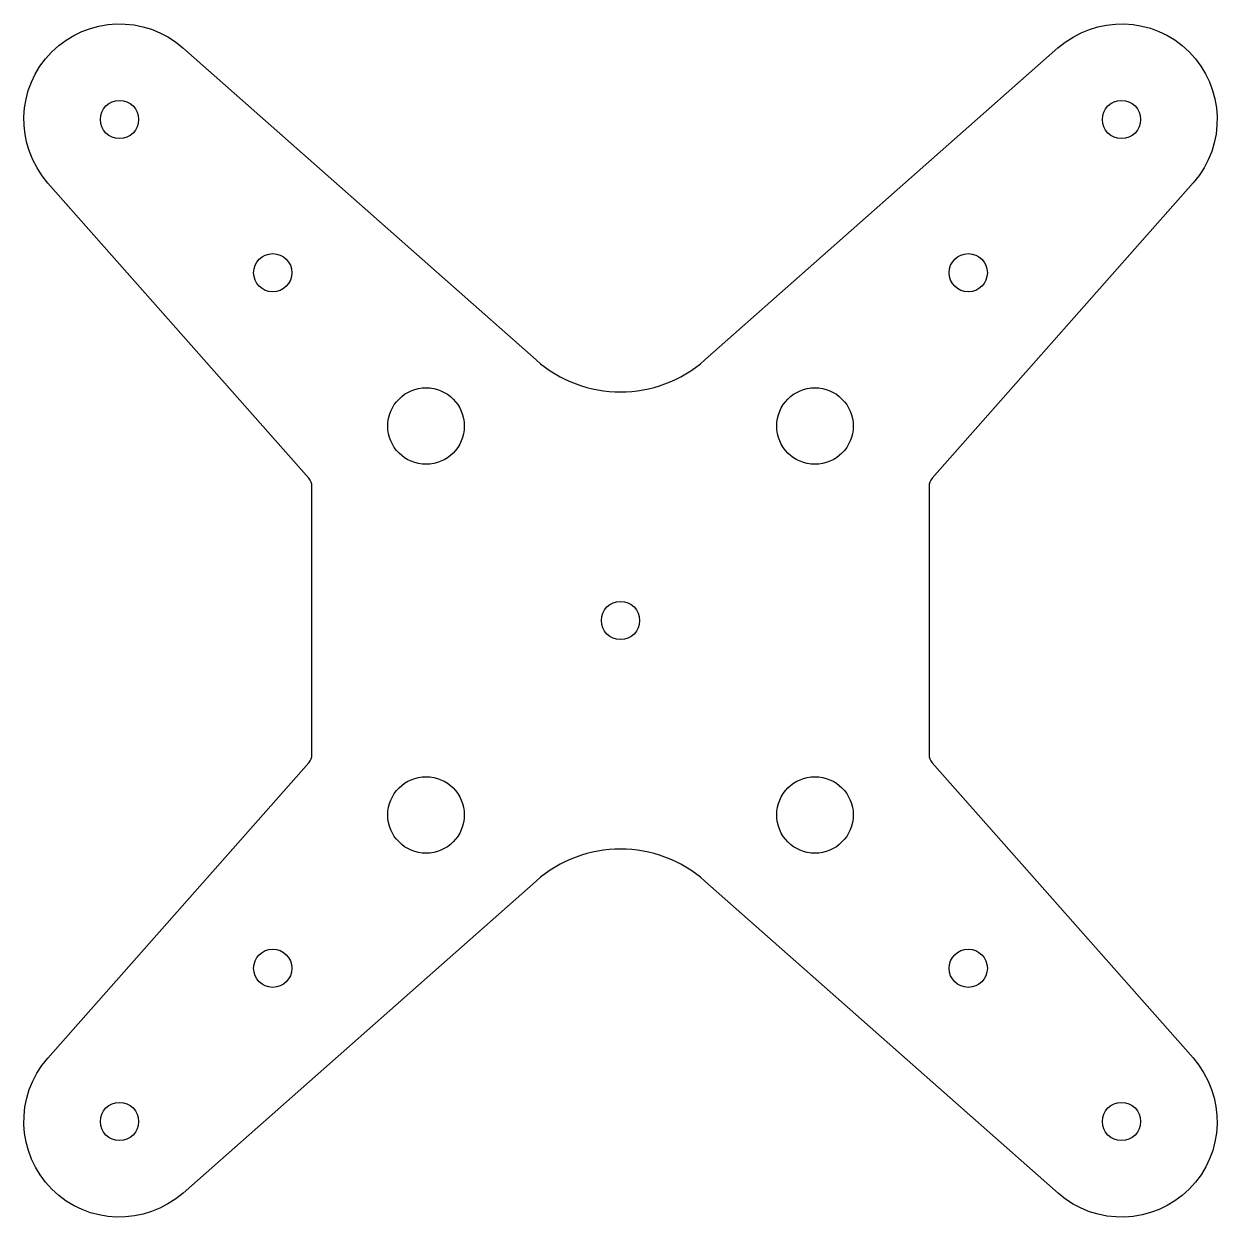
# Model space of a CAD drawing. Header units: millimetres. Extents: x -46.8 to 46.8, y -46.8 to 46.8.
import ezdxf

# ---------------------------------------------------------------- set-up
doc = ezdxf.new("R2010")
doc.units = ezdxf.units.MM
doc.layers.get('0').update_dxf_attribs({"linetype": 'CONTINUOUS'})

msp = doc.modelspace()

# ---------------------------------------------------------------- linework, layer by layer
msp.add_lwpolyline([(44.899, -34.311, -0.941281), (34.326, -44.912), (6.621, -20.434, 0.378484), (-6.621, -20.434), (-34.311, -44.899, -0.941281), (-44.912, -34.326), (-24.447, -11.163, 0.182911), (-24.196, -10.5), (-24.196, 10.5, 0.18291), (-24.447, 11.162), (-44.899, 34.311, -0.941281), (-34.326, 44.912), (-6.621, 20.434, 0.378484), (6.621, 20.434), (34.311, 44.899, -0.941281), (44.912, 34.326), (24.447, 11.163, 0.182911), (24.196, 10.5), (24.196, -10.5, 0.18291), (24.447, -11.162)], format="xyb", close=True)
for centre, radius in [((-39.292, 39.292), 1.5), ((39.292, 39.292), 1.5), ((-27.271, 27.271), 1.5), ((27.271, 27.271), 1.5), ((-15.25, 15.25), 3), ((15.25, 15.25), 3), ((0, 0), 1.5), ((-15.25, -15.25), 3), ((15.25, -15.25), 3), ((-27.271, -27.271), 1.5), ((27.271, -27.271), 1.5), ((-39.292, -39.292), 1.5), ((39.292, -39.292), 1.5)]:
    msp.add_circle(centre, radius)

doc.saveas('drawing.dxf')
